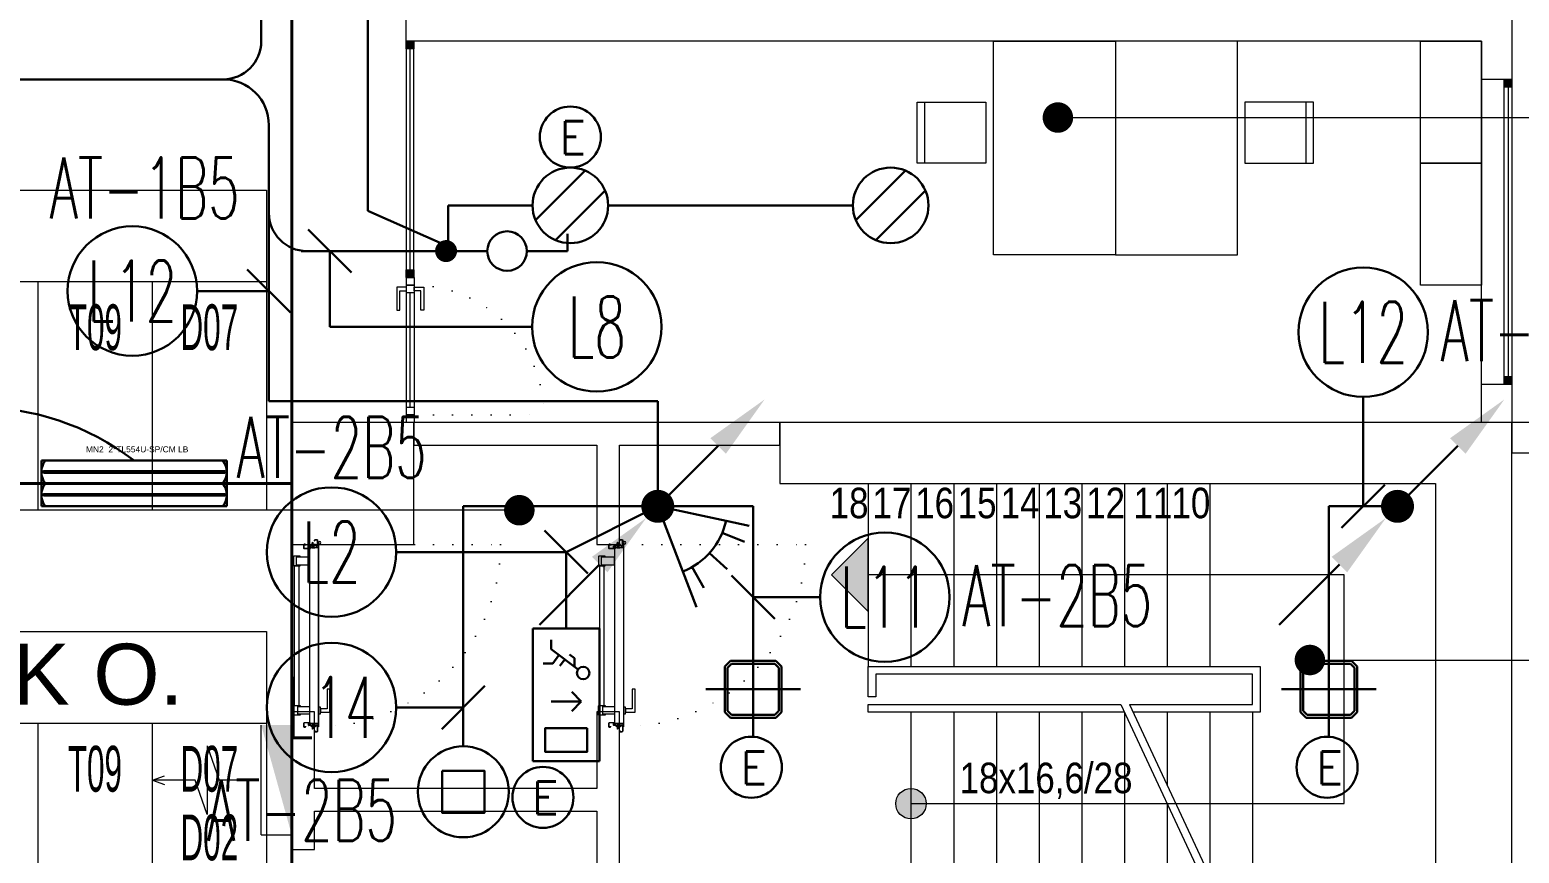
# Model space of a CAD drawing. Header units: metres. Extents: x -13316 to 152404, y -3899 to 30226.
# Drawn here: x 67388 to 68365, y 2518 to 3058 of the extents above; entities that cross this region are included whole.
import ezdxf
from ezdxf.enums import TextEntityAlignment as Align
from ezdxf.xclip import XClip

# ---------------------------------------------------------------- set-up
doc = ezdxf.new("R2010")
doc.units = ezdxf.units.M
doc.header["$LTSCALE"] = 100
doc.header["$MEASUREMENT"] = 0
doc.header["$XCLIPFRAME"] = 0
doc.header["$PDMODE"] = 1
for name, pattern in [('DOT2', [0.125, 0, -0.125]), ('DOT5', [0.75, 0, -0.75]), ('HIDDEN', [0.375, 0.25, -0.125])]:
    doc.linetypes.add(name, pattern=pattern)
doc.layers.get('0').update_dxf_attribs({"color": 9, "lineweight": 9})
for name, color, linetype, lineweight in [('00', 9, 'Continuous', 9), ('01', 9, 'Continuous', 9), ('05', 9, 'Continuous', 9), ('06B', 9, 'Continuous', 9), ('06D', 9, 'Continuous', 9), ('10', 9, 'Continuous', 9), ('14', 9, 'Continuous', 9), ('15', 9, 'Continuous', 9), ('19', 9, 'Continuous', 9), ('20', 9, 'DOT2', 9), ('21', 9, 'Continuous', 9), ('21_mahal200', 9, 'Continuous', 9), ('32-ekipman', 9, 'Continuous', 9), ('E-1x8 W ACİL ÇIKIŞ ARMATÜRÜ (TİP2)', 7, 'Continuous', 30), ('E-2x18(W) PL DOWNLIGHT ARMATÜR (SIVAÜSTÜ)', 7, 'Continuous', 30), ('E-2x18W GÖMME PL COMPACT FLUORESAN ARMATÜR', 7, 'Continuous', 30), ('E-2x54 W SIVAÜSTÜ FLUORESAN YÜKSEK TAVAN ARMATÜRÜ', 7, 'Continuous', 30), ('E-60W PL DOWNLIGHT ARMATÜR (SIVAÜSTÜ)', 7, 'Continuous', 30), ('E-ACİL AYDINLATMA KİTİ', 7, 'Continuous', 30), ('E-ANAHTAR', 7, 'Continuous', 30), ('E-AŞAĞIDAN GELİP YUKARIYA GİDEN HAT', 7, 'Continuous', 30), ('E-DUVARA MONTE PIR (HAREKET SENSÖRÜ)', 7, 'Continuous', 30), ('E-KABLO', 7, 'Continuous', 30), ('E-LINYE', 7, 'Continuous', 30)]:
    doc.layers.add(name, color=color, linetype=linetype, lineweight=lineweight)
doc.styles.add('Arial', font='arial.ttf', dxfattribs={"height": 2.5})
doc.styles.add('E-YAZI', font='txttw.shx')
doc.styles.add('MuuM_TEXT-STANDART', font='ARIALN.TTF')
doc.dimstyles.new('MuuM_DIM200', dxfattribs={"dimscale": 20, "dimtxt": 2, "dimasz": 1, "dimexe": 1, "dimexo": 1, "dimgap": 1, "dimtad": 1, "dimdec": 1, "dimrnd": 0.5, "dimdsep": 46, "dimtxsty": 'MuuM_TEXT-STANDART', "dimblk": 'ARCHTICK', "dimcen": 0, "dimdle": 0.15, "dimclrd": 256, "dimclre": 256, "dimclrt": 256, "dimadec": 0, "dimazin": 0, "dimtfac": 5, "dimtdec": 1, "dimtix": 1, "dimtmove": 2, "dimatfit": 3, "dimldrblk": 'DOT', "dimfxl": 3, "dimfxlon": 1, "dimtolj": 1, "dimlwd": -1, "dimlwe": -1, "dimarcsym": 0})

# ---------------------------------------------------------------- blocks, each defined once
blk = doc.blocks.new('2x54 W SIVAÜSTÜ FLUORESAN YÜKSEK TAVAN ARMATÜRÜ')
at = {"layer": 'E-2x54 W SIVAÜSTÜ FLUORESAN YÜKSEK TAVAN ARMATÜRÜ', "color": 4}
for p, q in [((-60.8, 15), (-60.8, -15)), ((-60.8, 15), (60.8, 15)), ((60.8, 15), (60.8, 0)), ((-60, 0), (-15, 0)), ((15, 0), (60, 0)), ((60.8, 0), (60.8, -15)), ((-60.8, -15), (60.8, -15))]:
    blk.add_line(p, q, dxfattribs=at)
at = {"layer": 'E-2x54 W SIVAÜSTÜ FLUORESAN YÜKSEK TAVAN ARMATÜRÜ', "color": 7}
for p, q in [((-60.8, 0), (60.8, 0)), ((-59.27, 8.01), (59.32, 8.01)), ((-59.16, 7.01), (59.44, 7)), ((-59.27, -6.99), (59.32, -6.99)), ((-59.16, -7.99), (59.44, -8))]:
    blk.add_line(p, q, dxfattribs=at)
for centre in [(-59.23, 7.63), (-59.23, 7.33), (59.36, 7.63), (59.36, 7.33), (-59.23, -7.37), (-59.23, -7.67), (59.36, -7.37), (59.36, -7.67)]:
    blk.add_circle(centre, 0.11, dxfattribs=at)
for centre, radius, start, end in [((-48.66, 7.5), 12.14, 141.85995, 218.14005), ((48.66, 7.5), 12.14, 321.85995, 38.14005), ((-59.12, 7.51), 0.515, 106.86737, 266.76121), ((-59.32, 7.49), 0.519, 289.2244, 84.40418), ((59.47, 7.51), 0.515, 106.86737, 266.76121), ((59.27, 7.49), 0.519, 289.2244, 84.40418), ((-48.66, -7.5), 12.14, 141.85995, 218.14005), ((-59.12, -7.49), 0.515, 106.86737, 266.76121), ((-59.32, -7.51), 0.519, 289.2244, 84.40418), ((48.66, -7.5), 12.14, 321.85995, 38.14005), ((59.47, -7.49), 0.515, 106.86737, 266.76121), ((59.27, -7.51), 0.519, 289.2244, 84.40418)]:
    blk.add_arc(centre, radius, start, end, dxfattribs=at)
at = {"layer": 'E-2x54 W SIVAÜSTÜ FLUORESAN YÜKSEK TAVAN ARMATÜRÜ', "color": 7, "style": 'Arial'}
blk.add_text('MN2  2*TL554U-SP/CM LB', height=3.9508, dxfattribs=at).set_placement((-31.61, 20.4))
blk = doc.blocks.new('100_AŞAĞIDAN GELİP YUKARIYA GİDEN HAT')
at = {"layer": 'E-AŞAĞIDAN GELİP YUKARIYA GİDEN HAT', "color": 3, "linetype": 'Continuous'}
for p, q in [((2.472, 2.471), (0, 0)), ((-2.389, -2.382), (-4.861, -4.853))]:
    blk.add_line(p, q, dxfattribs=at)
at = {"layer": 'E-AŞAĞIDAN GELİP YUKARIYA GİDEN HAT', "color": 4, "linetype": 'Continuous', "const_width": 0.675}
blk.add_lwpolyline([(0.338, 0, 1), (-0.338, 0, 1)], format="xyb", close=True, dxfattribs=at)
at = {"layer": 'E-AŞAĞIDAN GELİP YUKARIYA GİDEN HAT', "color": 3, "linetype": 'Continuous'}
for points in [[(2.154, 2.789), (2.79, 2.152), (4.382, 4.379)], [(-2.707, -2.064), (-2.071, -2.7), (-0.479, -0.474)]]:
    blk.add_solid(points, dxfattribs=at)
blk = doc.blocks.new('100_60W PL DOWNLIGHT ARMATÜR (SIVAÜSTÜ)')
at = {"layer": 'E-60W PL DOWNLIGHT ARMATÜR (SIVAÜSTÜ)', "color": 3}
blk.add_lwpolyline([(-0.865, 0.865), (0.865, 0.865), (0.865, -0.865), (-0.865, -0.865)], close=True, dxfattribs=at)
at = {"layer": 'E-60W PL DOWNLIGHT ARMATÜR (SIVAÜSTÜ)', "color": 4}
blk.add_circle((0, 0), 1.865, dxfattribs=at)
blk = doc.blocks.new('100_DUVARA MONTE PIR (HAREKET SENSÖRÜ)')
at = {"layer": 'E-DUVARA MONTE PIR (HAREKET SENSÖRÜ)', "color": 4}
for p, q in [((2.717, 0.889), (0, 0)), ((3.645, 1.193), (2.717, 0.889)), ((0, 0), (2.232, -1.786)), ((3.799, 0.528), (2.831, 0.393)), ((3.751, -0.797), (2.796, -0.594)), ((2.232, -1.786), (3.454, -2.765)), ((3.311, -1.936), (2.468, -1.443))]:
    blk.add_line(p, q, dxfattribs=at)
blk.add_arc((0, 0), 2.859, 321.32293, 18.12018, dxfattribs=at)
blk = doc.blocks.new('100_1x8 W ACİL ÇIKIŞ ARMATÜRÜ (TİP2)')
at = {"layer": 'E-1x8 W ACİL ÇIKIŞ ARMATÜRÜ (TİP2)', "color": 4}
for p, q in [((-3.4, 0), (-3.4, 3.4)), ((-3.4, 3.4), (3.4, 3.4)), ((3.4, 3.4), (3.4, 0)), ((3.4, 0), (-3.4, 0))]:
    blk.add_line(p, q, dxfattribs=at)
at = {"layer": 'E-1x8 W ACİL ÇIKIŞ ARMATÜRÜ (TİP2)', "color": 1}
for p, q in [((-1.305, 2.317), (-2.331, 0.937)), ((-0.16, 1.989), (0.335, 2.471)), ((0.34, 2.476), (0.34, 0.934)), ((0.34, 2.476), (0.84, 1.989)), ((-1.882, 2.125), (-2.072, 1.87)), ((-1.448, 2.125), (-1.882, 2.125)), ((-1.484, 1.378), (-1.818, 1.627)), ((-2.821, 0.937), (-2.331, 0.937)), ((-1.608, 1.01), (-2.039, 1.33)), ((-1.608, 1.01), (-1.608, 0.516))]:
    blk.add_line(p, q, dxfattribs=at)
blk.add_lwpolyline([(1.715, 2.777), (2.92, 2.777), (2.92, 0.623), (1.715, 0.623)], close=True, dxfattribs=at)
blk.add_circle((-1.115, 2.574), 0.32, dxfattribs=at)
blk = doc.blocks.new('100_2x18(W) PL DOWNLIGHT ARMATÜR (SIVAÜSTÜ)')
at = {"layer": 'E-2x18(W) PL DOWNLIGHT ARMATÜR (SIVAÜSTÜ)', "color": 4, "ltscale": 0.4}
for q in [(0, 25), (0, 25), (-25, 0), (-25, 0), (0, -25), (25, 0), (0, -25), (25, 0)]:
    blk.add_line((0, 0), q, dxfattribs=at)
at = {"layer": 'E-2x18(W) PL DOWNLIGHT ARMATÜR (SIVAÜSTÜ)', "color": 4}
for p, q in [((-12, 15), (-15, 12)), ((-15, 12), (-15, -12)), ((-11.38, 13.5), (-13.5, 11.38)), ((-13.5, 11.38), (-13.5, -11.38)), ((12, 15), (-12, 15)), ((11.38, 13.5), (-11.38, 13.5)), ((13.5, 11.38), (11.38, 13.5)), ((15, 12), (12, 15)), ((13.5, -11.38), (13.5, 11.38)), ((15, -12), (15, 12)), ((-15, -12), (-12, -15)), ((-13.5, -11.38), (-11.38, -13.5)), ((-12, -15), (12, -15)), ((-11.38, -13.5), (11.38, -13.5)), ((11.38, -13.5), (13.5, -11.38)), ((12, -15), (15, -12))]:
    blk.add_line(p, q, dxfattribs=at)
blk = doc.blocks.new('100_ACİL AYDINLATMA KİTİ')
at = {"layer": 'E-ACİL AYDINLATMA KİTİ', "color": 3}
blk.add_circle((0, 0), 1.251, dxfattribs=at)
at = {"layer": 'E-ACİL AYDINLATMA KİTİ', "color": 3, "style": 'E-YAZI'}
blk.add_text('E', height=1.34, dxfattribs=at).set_placement((-0.448, -0.694))
blk = doc.blocks.new('100_2x18W GÖMME PL COMPACT FLUORESAN ARMATÜR')
at = {"layer": 'E-2x18W GÖMME PL COMPACT FLUORESAN ARMATÜR', "color": 7}
for p, q in [((-1.426, -0.605), (0.605, 1.426)), ((-0.605, -1.426), (1.426, 0.605))]:
    blk.add_line(p, q, dxfattribs=at)
at = {"layer": 'E-2x18W GÖMME PL COMPACT FLUORESAN ARMATÜR', "color": 4}
blk.add_circle((0, 0), 1.549, dxfattribs=at)
blk = doc.blocks.new('100_ANAHTAR')
at = {"layer": 'E-ANAHTAR', "color": 4}
for p, q in [((0, 5.345), (-0.714, 5.345)), ((0, 3.673), (0, 5.345)), ((0, 2.053), (0, 0))]:
    blk.add_line(p, q, dxfattribs=at)
blk.add_circle((0, 2.863), 0.81, dxfattribs=at)
blk = doc.blocks.new('p-kolon_80x80')
blk.add_lwpolyline([(-40, -40), (40, -40), (40, 40), (-40, 40)], close=True)
blk = doc.blocks.new('1.bod.mimari.elk')
at = {"layer": '01'}
blk.add_lwpolyline([(12040, -6150), (11560, -6150), (11560, -6190), (11990, -6190), (11990, -6460), (11560, -6460), (11560, -6500), (11600, -6500), (11600, -6500), (11990, -6500), (11990, -6610), (12040, -6610), (12040, -6150)], close=True, dxfattribs=at)
blk.add_blockref('p-kolon_80x80', (11280, -6190), dxfattribs=at)
blk = doc.blocks.new('gr-p-birim')
blk.add_lwpolyline([(-0.5, -0.5), (0.5, -0.5), (0.5, 0.5), (-0.5, 0.5)], close=True)
blk = doc.blocks.new('p-sandalye')
blk.add_line((-45, 20), (-45, -20))
blk.add_lwpolyline([(-5, 20), (-50, 20), (-50, -20), (-5, -20)], close=True)
blk.add_point((0, 0.11))
blk = doc.blocks.new('p-masa_servis')
at = {"linetype": 'DOT5'}
blk.add_lwpolyline([(0, 0), (0, 0)], dxfattribs=at)
blk.add_lwpolyline([(0, 0), (0, -80), (140, -80), (140, 0)], close=True)
for p, rotation in [((60, 0), 270), ((50, -110.11), 2.073722e-10)]:
    blk.add_blockref('p-sandalye', p, dxfattribs=dict(rotation=rotation))
blk = doc.blocks.new('p-işyeri')
at = {"color": 0, "const_width": 2}
blk.add_lwpolyline([(200, 0), (200, 700), (-200, 700), (-200, 0)], close=True, dxfattribs=at)
blk = doc.blocks.new('p-M01-M02_merdiven-1050')
at = {"layer": '19'}
h = blk.add_hatch(color=256, dxfattribs=at)
h.dxf.hatch_style = 1
edge = h.paths.add_edge_path()
edge.add_arc((210, -344), 10, 270, 630)
h = blk.add_hatch(color=256, dxfattribs=at)
h.dxf.hatch_style = 1
h.paths.add_polyline_path([(84, -372), (36, -372), (60, -396.04)])
at = {"layer": '19', "linetype": 'Continuous'}
for points in [[(210, -344), (210, -120), (210, -60), (60, -60), (60, -372)], [(145, -200.74), (145, -120), (125, -120), (125, -120), (125, -367), (140, -367), (140, -372), (120, -372), (120, -367), (120, -115), (120, -115), (150, -115), (150, -198.41)], [(150, -120), (270, -120)], [(145, -200.74), (270, -142.41)], [(0, -148), (120, -148)], [(145, -206.33), (270, -148)], [(150, -148), (258.02, -148)], [(0, -176), (120, -176)], [(150, -176), (198.02, -176)], [(210, -176), (270, -176)], [(0, -204), (120, -204)], [(150, -204), (270, -204)], [(0, -232), (120, -232)], [(150, -232), (270, -232)], [(0, -260), (120, -260)], [(150, -260), (270, -260)], [(0, -288), (120, -288)], [(150, -288), (270, -288)], [(0, -316), (120, -316)], [(150, -316), (270, -316)], [(0, -344), (120, -344)], [(150, -344), (270, -344)], [(0, -372), (120, -372)]]:
    blk.add_lwpolyline(points, dxfattribs=at)
at = {"layer": '19'}
for points in [[(145, -206.33), (270, -148)], [(150, -204), (150, -372), (150, -372), (145, -372), (145, -372), (145, -206.33)]]:
    blk.add_lwpolyline(points, dxfattribs=at)
blk.add_lwpolyline([(84, -372), (36, -372), (60, -396.04)], close=True, dxfattribs=at)
blk.add_circle((210, -344), 10, dxfattribs=at)
blk = doc.blocks.new('*U21')
at = {"ltscale": 15}
for p, q in [((-25, 1), (-26, 0)), ((-25, -1), (-26, 0)), ((-23, 1), (-25, 1)), ((-23, 1), (-23, -2)), ((-21, -3), (-18, 3)), ((-21, -3), (-18, 3)), ((-20, -3), (-17, 3)), ((-20, -3), (-16, 3)), ((-18, -3), (-15, 3)), ((-18, -3), (-15, 3)), ((-18, 1), (-18, 2)), ((-17, -3), (-14, 3)), ((-17, -3), (-13, 3)), ((-17, 1), (-17, 2)), ((-15, -3), (-12, 3)), ((-15, -3), (-12, 3)), ((-15, 1), (-15, 2)), ((-14, -3), (-11, 3)), ((-14, -3), (-10, 3)), ((-14, 1), (-14, 2)), ((-12, -3), (-9, 3)), ((-12, -3), (-9, 3)), ((-12, 1), (-12, 2)), ((-11, -3), (-8, 3)), ((-11, -3), (-7, 3)), ((-11, 1), (-11, 2)), ((-9, -3), (-6, 3)), ((-9, -3), (-6, 3)), ((-9, 1), (-9, 2)), ((-8, -3), (-4, 3)), ((-8, -3), (-5, 3)), ((-8, 1), (-8, 2)), ((-6, -3), (-3, 3)), ((-6, -3), (-3, 3)), ((-6, 1), (-6, 2)), ((-5, -3), (-1, 3)), ((-5, -3), (-2, 3)), ((-5, 1), (-5, 2)), ((-3, 1), (-3, 2)), ((0, 4), (-2, 1)), ((-2, 1), (-2, 2)), ((0, 0), (-1, 0)), ((-25, -1), (-23, -2)), ((-9, -2), (-23, -2)), ((-21, -3), (-21, -2)), ((-20, -3), (-19, -2)), ((-20, -2), (-19, -2)), ((-19, -2), (-18, -2)), ((-18, -3), (-18, -2)), ((-17, -3), (-16, -2)), ((-17, -2), (-16, -2)), ((-16, -2), (-15, -2)), ((-15, -3), (-15, -2)), ((-14, -3), (-13, -2)), ((-14, -2), (-13, -2)), ((-13, -2), (-12, -2)), ((-12, -3), (-12, -2)), ((-11, -3), (-10, -2)), ((-11, -2), (-10, -2)), ((-10, -2), (-9, -2)), ((-9, -3), (-9, -2)), ((-8, -2), (-7, -2)), ((-8, -3), (-7, -2)), ((-7, -2), (-6, -2)), ((-6, -3), (-6, -2)), ((-5, -2), (-4, -2)), ((-5, -3), (-4, -2)), ((-4, -2), (-2, -2)), ((0, -4), (-2, -2)), ((0, 0), (-1, 0))]:
    blk.add_line(p, q, dxfattribs=at)
for p, q in [((-7, 1), (-23, 1)), ((-17, 1), (-19, 1)), ((-16, 1), (-17, 1)), ((-14, 1), (-16, 1)), ((-13, 1), (-14, 1)), ((-11, 1), (-13, 1)), ((-10, 1), (-11, 1)), ((-8, 1), (-10, 1)), ((-7, 1), (-8, 1)), ((-5, 1), (-7, 1)), ((-4, 1), (-5, 1)), ((-2, 1), (-4, 1)), ((-2, 1), (-2, 1)), ((0, 0), (0, 4)), ((-2, -2), (-2, -2)), ((0, 0), (0, -4))]:
    blk.add_line(p, q)
for centre, radius, start, end in [((-26, 4), 3.92, 274.361, 322.1025), ((-26, -4), 3.92, 37.8975, 85.639), ((-18, 3), 0.0971, 330.3204, 150.3204), ((-17, 3), 0.0971, 330.3204, 150.3204), ((-15, 3), 0.0971, 330.3204, 150.3204), ((-14, 3), 0.0971, 330.3204, 150.3204), ((-12, 3), 0.0971, 330.3204, 150.3204), ((-11, 3), 0.0971, 330.3204, 150.3204), ((-9, 3), 0.0971, 330.3204, 150.3204), ((-8, 3), 0.0971, 330.3204, 150.3204), ((-6, 3), 0.0971, 330.3204, 150.3204), ((-5, 3), 0.0971, 330.3204, 150.3204), ((-3, 3), 0.0971, 330.3204, 150.3204), ((-2, 3), 0.0971, 330.3204, 150.3204), ((-1, 0), 0.486, 90, 270), ((0, 4), 0.25, 0, 150.0864), ((-21, -3), 0.0971, 150.3204, 330.3204), ((-20, -3), 0.0971, 150.3204, 330.3204), ((-18, -3), 0.0971, 150.3204, 330.3204), ((-17, -3), 0.0971, 150.3204, 330.3204), ((-15, -3), 0.0971, 150.3204, 330.3204), ((-14, -3), 0.0971, 150.3204, 330.3204), ((-12, -3), 0.0971, 150.3204, 330.3204), ((-11, -3), 0.0971, 150.3204, 330.3204), ((-9, -3), 0.0971, 150.3204, 330.3204), ((-8, -3), 0.0971, 150.3204, 330.3204), ((-6, -3), 0.0971, 150.3204, 330.3204), ((-5, -3), 0.0971, 150.3204, 330.3204), ((0, -4), 0.25, 209.9136, 0)]:
    blk.add_arc(centre, radius, start, end, dxfattribs=at)
blk = doc.blocks.new('conta')
at = {"ltscale": 10}
for p, q in [((-2649.9, 5345.5), (-2649.8, 5345.6)), ((-2649.9, 5344.5), (-2649.8, 5344.3)), ((-2649.8, 5344.3), (-2649.7, 5344.3)), ((-2649.7, 5345.4), (-2649.3, 5345.4)), ((-2649.2, 5345.4), (-2649.1, 5345.5)), ((-2649, 5344), (-2648.8, 5343.8)), ((-2648.9, 5344.1), (-2648.7, 5343.9)), ((-2648.8, 5345.1), (-2648.6, 5345.3)), ((-2648.8, 5344.9), (-2648.6, 5345.2)), ((-2648.7, 5343.8), (-2648.7, 5343.8)), ((-2648.6, 5345.3), (-2648.6, 5345.3))]:
    blk.add_line(p, q, dxfattribs=at)
for centre, radius, start, end in [((-2649.8, 5345.5), 0.05, 140.6345, 188.9372), ((-2653, 5345), 3.19, 350.4674, 8.9372), ((-2649.9, 5344.5), 0.02, 170.4674, 213.7451), ((-2649.7, 5345.6), 0.0696, 22.2428, 159.258), ((-2650.9, 5345), 1.24, 340.3382, 16.7772), ((-2649.7, 5344.6), 0.03, 160.3382, 273.2666), ((-2649.7, 5345.4), 0.03, 90, 196.7772), ((-2649.6, 5341.5), 3.01, 80.4362, 93.2666), ((-2649.3, 5345.5), 0.05, 270, 303.0062), ((-2649.2, 5344.1), 0.231, 353.9571, 81.9004), ((-2649.1, 5345.5), 0.03, 4.7972, 123.0062), ((-2649.1, 5344.5), 0.03, 260.4362, 338.7066), ((-2651.2, 5344.8), 2.33, 7.5897, 18.7951), ((-2649, 5345.6), 0.05, 18.7951, 42.1429), ((-2650.2, 5345), 1.27, 338.7066, 23.0418), ((-2648.9, 5344.1), 0.1, 173.9571, 217.2653), ((-2648.8, 5345.1), 0.05, 187.5897, 322.7347), ((-2658.2, 5345.2), 9.36, 353.6857, 357.8537), ((-2648.8, 5344.2), 0.1, 173.6857, 217.2653), ((-2648.8, 5344.8), 0.05, 142.7347, 180.2669), ((-2648.7, 5343.8), 0.05, 217.2653, 307.2653), ((-2648.7, 5343.8), 0.05, 307.2653, 37.2653), ((-2648.6, 5345.3), 0.05, 52.7347, 142.7347), ((-2648.6, 5345.3), 0.05, 322.7347, 52.7347)]:
    blk.add_arc(centre, radius, start, end, dxfattribs=at)
for points, knots in [([(-2649, 5345.6), (-2649, 5345.6), (-2649.1, 5345.7), (-2649.2, 5345.4), (-2649.3, 5345.7), (-2649.4, 5345.5), (-2649.5, 5345.7), (-2649.6, 5345.5), (-2649.7, 5345.6), (-2649.7, 5345.6)], [0.0086373, 0.0086373, 0.0086373, 0.0086373, 0.1097304, 0.3133405, 0.4430081, 0.5658764, 0.7165186, 0.8527974, 0.9648495, 0.9648495, 0.9648495, 0.9648495]), ([(-2649.7, 5344.3), (-2649.7, 5344.3), (-2649.7, 5344.5), (-2649.6, 5344.3), (-2649.3, 5344.4), (-2649.2, 5344.4), (-2649.2, 5344.4)], [0, 0, 0, 0, 0.1008757, 0.3841126, 0.5436166, 0.6906785, 0.6906785, 0.6906785, 0.6906785])]:
    blk.add_open_spline(points, degree=3, knots=knots, dxfattribs=at)
blk = doc.blocks.new('p-yn_sackasa')
at = {"layer": '10', "linetype": 'Continuous'}
for p, q in [((-2.19, 0), (-2.19, -0.15)), ((0, 6.16), (0, 6.9)), ((0.01, 6.9), (0.01, 6.15)), ((0.14, 6.9), (0.14, 6.16)), ((0.15, 6.9), (0.15, 6.16)), ((2.69, 7.16), (0.26, 7.16)), ((2.69, 7.15), (0.26, 7.15)), ((2.69, 7.02), (0.26, 7.02)), ((0.26, 7.01), (2.69, 7.01)), ((0.26, 6.05), (0.76, 6.05)), ((0.75, 6.04), (0.26, 6.04)), ((0.26, 5.91), (0.75, 5.91)), ((0.76, 5.9), (0.26, 5.9)), ((0.67, -0.71), (0.67, 2.27)), ((0.69, -0.71), (0.69, 2.27)), ((0.75, 5.91), (0.75, 6.04)), ((0.76, 5.9), (0.76, 6.05)), ((0.81, -0.71), (0.81, 2.27)), ((0.83, -0.71), (0.83, 2.27)), ((0.92, 2.33), (0.95, 2.32)), ((0.93, 2.34), (0.95, 2.33)), ((1.01, 2.46), (0.99, 2.47)), ((0.99, 2.46), (1.01, 2.45)), ((1.11, 2.52), (1.11, 3.73)), ((1.12, 2.52), (1.12, 3.73)), ((1.25, 3.73), (1.25, 2.52)), ((1.26, 2.52), (1.26, 3.73)), ((1.37, 3.98), (2.49, 3.98)), ((2.49, 3.97), (1.37, 3.97)), ((1.37, 3.84), (2.49, 3.84)), ((2.49, 3.83), (1.37, 3.83)), ((2.6, 3.69), (2.5, 3.36)), ((2.51, 3.35), (2.61, 3.69)), ((2.73, 3.65), (2.63, 3.32)), ((2.74, 3.64), (2.64, 3.31)), ((2.8, 3.29), (2.8, 6.9)), ((2.81, 3.29), (2.81, 6.9)), ((2.94, 3.29), (2.94, 6.9)), ((2.95, 3.29), (2.95, 6.9)), ((-2.95, -0.25), (-2.95, -1.75)), ((-2.94, -1.75), (-2.94, -0.25)), ((-2.81, -0.25), (-2.81, -1.75)), ((-2.8, -0.25), (-2.8, -1.75)), ((-2.19, 0), (-2.7, 0)), ((-2.2, -0.01), (-2.7, -0.01)), ((-2.2, -0.14), (-2.7, -0.14)), ((-2.19, -0.15), (-2.7, -0.15)), ((1.01, -1.85), (-2.7, -1.85)), ((1.01, -1.86), (-2.7, -1.86)), ((-2.7, -1.99), (1.01, -1.99)), ((1.01, -2), (-2.7, -2)), ((-2.2, -0.14), (-2.2, -0.01)), ((0.92, -0.77), (0.95, -0.76)), ((0.93, -0.78), (0.95, -0.77)), ((0.99, -0.89), (1.01, -0.88)), ((1.01, -0.89), (0.99, -0.91)), ((1.11, -0.96), (1.11, -1.75)), ((1.12, -0.96), (1.12, -1.75)), ((1.25, -0.96), (1.25, -1.75)), ((1.26, -0.96), (1.26, -1.75))]:
    blk.add_line(p, q, dxfattribs=at)
for points in [[(0.15, 2.14), (0.67, 2.14), (0.67, -0.54), (0.15, -0.54)], [(0.15, 2.14), (0.41, 2.14), (0.41, -0.54), (0.15, -0.54)]]:
    blk.add_lwpolyline(points, close=True, dxfattribs=at)
for centre, radius, start, end in [((0.26, 6.9), 0.261, 90, 180), ((0.26, 6.16), 0.261, 180, 270), ((0.26, 6.9), 0.249, 90, 180), ((0.26, 6.16), 0.249, 181.34499, 271.35021), ((0.26, 6.9), 0.122, 90, 180), ((0.26, 6.16), 0.122, 180, 270), ((0.26, 6.9), 0.11, 90, 180), ((0.26, 6.16), 0.11, 180, 270), ((0.89, 2.27), 0.219, 63.21528, 180), ((0.89, 2.27), 0.206, 63.21689, 180), ((0.89, 2.27), 0.0801, 63.21502, 180), ((0.89, 2.27), 0.0674, 63.21445, 180), ((1.04, 2.52), 0.206, 243.2197, 0), ((1.04, 2.52), 0.219, 243.21479, 0), ((1.04, 2.52), 0.0801, 243.22028, 0), ((1.04, 2.52), 0.0674, 243.21287, 0), ((1.37, 3.73), 0.253, 90, 180), ((1.37, 3.73), 0.24, 90, 180), ((1.37, 3.73), 0.114, 90, 180), ((1.37, 3.73), 0.101, 90, 180), ((2.49, 3.72), 0.261, 342.86025, 90), ((2.49, 3.72), 0.249, 342.86129, 90), ((2.49, 3.72), 0.122, 342.86074, 90), ((2.49, 3.72), 0.11, 342.86215, 90), ((2.72, 3.29), 0.232, 162.8601, 0), ((2.72, 3.29), 0.219, 162.86127, 0), ((2.72, 3.29), 0.0927, 162.86053, 0), ((2.72, 3.29), 0.0801, 162.86241, 0), ((2.69, 6.9), 0.261, 0, 90), ((2.69, 6.9), 0.249, 0, 90), ((2.69, 6.9), 0.122, 0, 90), ((2.69, 6.9), 0.11, 0, 90), ((-2.7, -0.25), 0.253, 90, 180), ((-2.7, -1.75), 0.253, 180, 270), ((-2.7, -0.25), 0.24, 90, 180), ((-2.7, -1.75), 0.24, 180, 270), ((-2.7, -0.25), 0.114, 90, 180), ((-2.7, -1.75), 0.114, 180, 270), ((-2.7, -0.25), 0.101, 90, 180), ((-2.7, -1.75), 0.101, 180, 270), ((0.89, -0.71), 0.219, 180, 296.78496), ((0.89, -0.71), 0.206, 180, 296.78515), ((0.89, -0.71), 0.0801, 180, 296.78498), ((0.89, -0.71), 0.0674, 180, 180.52454), ((0.89, -0.71), 0.0674, 180, 296.78713), ((1.04, -0.96), 0.219, 0, 116.78545), ((1.04, -0.96), 0.206, 0, 116.78362), ((1.04, -0.96), 0.0801, 0, 116.78105), ((1.04, -0.96), 0.0674, 0, 116.78713), ((1.01, -1.75), 0.114, 270, 0), ((1.01, -1.75), 0.24, 270, 0), ((1.01, -1.75), 0.101, 270, 0), ((1.01, -1.75), 0.253, 270, 0)]:
    blk.add_arc(centre, radius, start, end, dxfattribs=at)
at = {"layer": '10', "xscale": 0.0842696629213483, "yscale": 0.0842696629213483, "zscale": 0.0842696629213483}
blk.add_blockref('*U21', (0.95, 1.35), dxfattribs=at)
at = {"layer": '14', "xscale": -0.7887640449438696, "yscale": 0.7887640449438696, "zscale": 0.7887640449438204, "rotation": 90}
blk.add_blockref('conta', (4217.78, -2086.42), dxfattribs=at)
blk = doc.blocks.new('*U623')
at = {"layer": '06D'}
for points in [[(9.87, 4.76), (9.87, 11.01), (24.87, 11.01), (24.87, 9.14), (12.12, 9.14), (12.12, 9.14), (12.12, 4.76), (9.87, 4.76)], [(8.8, 3.51), (8.8, 4.76), (13.2, 4.76), (13.2, 3.51), (8.8, 3.51)]]:
    blk.add_lwpolyline(points, dxfattribs=at)
for points in [[(8.5, -8.61), (7.87, -8.61), (7.87, -12.61, 0.414214), (8.25, -12.98), (13.75, -12.98, 0.414214), (14.12, -12.61), (14.12, -8.61), (13.5, -8.61)], [(111.5, -8.61), (112.12, -8.61), (112.12, -12.61, -0.414214), (111.75, -12.98), (106.25, -12.98, -0.414214), (105.87, -12.61), (105.87, -8.61), (106.5, -8.61)]]:
    blk.add_lwpolyline(points, format="xyb", dxfattribs=at)
for points in [[(8.5, -9.99), (13.5, -9.99), (13.5, -2.49), (8.5, -2.49)], [(105.87, -12.36), (14.12, -12.36), (14.12, -9.23), (105.87, -9.23)], [(111.5, -11.11), (106.5, -11.11), (106.5, -2.49), (111.5, -2.49)]]:
    blk.add_lwpolyline(points, close=True, dxfattribs=at)
at = {"layer": '10', "ltscale": 10}
for p, q in [((0.3, 3.41), (0.3, 3.29)), ((119.6, 3.51), (0.4, 3.51)), ((0.4, 3.19), (2.25, 3.19)), ((119.54, 3.36), (0.45, 3.36)), ((0.45, 3.36), (0.45, 3.34)), ((0.45, 3.34), (2.35, 3.34)), ((2, 0.88), (1, 0.88)), ((2, 0.88), (1, 0.88)), ((2, 0.68), (1, 0.68)), ((2, 0.68), (1, 0.68)), ((1, 0.28), (2, -0.37)), ((1, 0.28), (2, -0.37)), ((2, -0.37), (2, 1.13)), ((2, 1.13), (2.3, 1.13)), ((2, -0.37), (2, 1.13)), ((2, 1.13), (2.3, 1.13)), ((2.3, 3.14), (2.3, -2.39)), ((2.3, 1.13), (2.3, -0.37)), ((2.3, 1.13), (2.3, -0.37)), ((2.45, 3.24), (2.45, -2.29)), ((117.55, 3.24), (117.55, -2.29)), ((119.54, 3.34), (117.65, 3.34)), ((117.7, 3.14), (117.7, -2.39)), ((117.7, 1.13), (118, 1.13)), ((117.7, 0.69), (117.7, 1.13)), ((117.7, -0.81), (117.7, 0.69)), ((119.6, 3.19), (117.75, 3.19)), ((118, 1.13), (118, 0.69)), ((118, 0.69), (118, -0.81)), ((119, 0.04), (118, 0.69)), ((119.55, 3.36), (119.55, 3.34)), ((119.7, 3.41), (119.7, 3.29)), ((120.84, 2.95), (120.84, 3.38)), ((120.84, 2.95), (120.84, 3.38)), ((121.05, 2.95), (121.05, 3.38)), ((121.05, 2.95), (121.05, 3.38)), ((121.22, 3.11), (121.05, 3.11)), ((121.22, 3.11), (121.05, 3.11)), ((121.22, 3.11), (121.22, 3.24)), ((121.22, 3.11), (121.22, 3.24)), ((121.6, 3.68), (121.73, 3.58)), ((121.6, 3.68), (121.73, 3.58)), ((2, -0.81), (2, -0.37)), ((2, -0.81), (2, -0.37)), ((2.3, -0.81), (2, -0.81)), ((2.3, -0.81), (2, -0.81)), ((2.3, -0.37), (2.3, -0.81)), ((2.3, -0.37), (2.3, -0.81)), ((117.6, -2.49), (2.4, -2.49)), ((117.5, -2.34), (2.5, -2.34)), ((118, -0.81), (117.7, -0.81)), ((118, -0.36), (119, -0.36)), ((118, -0.56), (119, -0.56))]:
    blk.add_line(p, q, dxfattribs=at)
blk.add_circle((120.95, 4.22), 0.843, dxfattribs=at)
blk.add_circle((120.95, 4.22), 0.843, dxfattribs=at)
for centre, radius, start, end in [((0.4, 3.41), 0.1, 90, 180), ((0.4, 3.29), 0.1, 180, 270), ((0.45, 3.36), 0.005, 90, 180), ((0.45, 3.34), 0.005, 180, 270), ((2.25, 3.14), 0.05, 0, 90), ((2.35, 3.24), 0.1, 0, 90), ((117.65, 3.24), 0.1, 90, 180), ((117.75, 3.14), 0.05, 90, 180), ((119.54, 3.36), 0.005, 0, 90), ((119.54, 3.34), 0.005, 270, 0), ((119.6, 3.41), 0.1, 0, 90), ((119.6, 3.29), 0.1, 270, 0), ((120.42, 3.21), 0.302, 299.96851, 74.44758), ((120.42, 3.21), 0.302, 299.96851, 74.44758), ((120.42, 3.21), 0.428, 322.37905, 23.64803), ((120.42, 3.21), 0.428, 322.37905, 23.64803), ((120.95, 4.22), 1.01, 285.71386, 320.5908), ((120.95, 4.22), 1.01, 285.71386, 320.5908), ((2.44, -2.35), 0.141, 194.92708, 255.07292), ((117.5, -2.29), 0.05, 270, 0), ((117.6, -2.39), 0.1, 270, 0)]:
    blk.add_arc(centre, radius, start, end, dxfattribs=at)
at = {"layer": '20'}
blk.add_lwpolyline([(119.7, 3.35), (119.7, 122.75, 0.414214), (0.3, 3.35, -1)], format="xyb", dxfattribs=at)
at = {"xscale": -1, "rotation": 180}
blk.add_blockref('p-yn_sackasa', (0, 0.95), dxfattribs=at)
at = {"rotation": 180}
blk.add_blockref('p-yn_sackasa', (120, 0.95), dxfattribs=at)
blk = doc.blocks.new('YD-72-20')
at = {"linetype": 'Continuous'}
for p, q in [((0, 0.7139), (-0.0282, 0.6343)), ((0, 0.7139), (0.0282, 0.6343)), ((0, 0.4335), (0, 0.7139)), ((0.225, 0.3547), (0, 0.4335)), ((-0.225, 0.3547), (0.225, 0.3547)), ((-0.225, 0.3547), (0, 0.276)), ((0, 0.058), (0, 0.276)), ((0.36, 0), (-0.36, 0)), ((0.36, 0), (0.36, -0.2))]:
    blk.add_line(p, q, dxfattribs=at)
blk.add_solid([(0.36, -0.2), (-0.36, 0), (-0.36, -0.2)])
blk = doc.blocks.new('b1 yan.dol')
at = {"xscale": -100, "yscale": 100, "zscale": 100, "rotation": 90}
blk.add_blockref('YD-72-20', (67220, -17265.93), dxfattribs=at)
blk = doc.blocks.new('prf-10x10')
blk.add_lwpolyline([(-5, -5), (5, -5), (5, 5), (-5, 5)], close=True)
at = {"color": 255}
blk.add_solid([(-5, -5), (5, -5), (-5, 5), (5, 5)], dxfattribs=at)
at = {"layer": '10'}
blk.add_point((0, 0), dxfattribs=at)
blk = doc.blocks.new('*U632')
at = {"layer": '06D'}
blk.add_lwpolyline([(-2.5, 200), (2.5, 200), (2.5, 0), (-2.5, 0)], close=True, dxfattribs=at)
at = {"layer": '15'}
blk.add_lwpolyline([(0, 195), (0, 5)], dxfattribs=at)
at = {"layer": '10', "xscale": 0.5, "yscale": 0.5, "rotation": 90}
for p in [(0, 197.5), (0, 2.5)]:
    blk.add_blockref('prf-10x10', p, dxfattribs=at)
blk = doc.blocks.new('p-al-01')
at = {"layer": '06B'}
for points in [[(27.05, 4.35), (27.05, 10.6), (42.05, 10.6), (42.05, 8.72), (29.3, 8.72), (29.3, 8.72), (29.3, 4.35), (27.05, 4.35)], [(27.05, -0.65), (27.05, -6.9), (42.05, -6.9), (42.05, -5.03), (29.3, -5.03), (29.3, -5.03), (29.3, -0.65), (27.05, -0.65)]]:
    blk.add_lwpolyline(points, dxfattribs=at)
at = {"layer": '06D'}
for p, q in [((115.67, 4.35), (28.8, 4.35)), ((28.8, -0.65), (115.67, -0.65))]:
    blk.add_line(p, q, dxfattribs=at)
at = {"layer": '10'}
for points in [[(25.67, -0.65), (25.67, 4.35), (20.67, 4.35), (20.67, -0.65)], [(30.67, -0.65), (30.67, 4.35), (25.67, 4.35), (25.67, -0.65)], [(110.67, -0.65), (110.67, 4.35), (105.67, 4.35), (105.67, -0.65)], [(115.67, -0.65), (115.67, 4.35), (110.67, 4.35), (110.67, -0.65)]]:
    blk.add_lwpolyline(points, close=True, dxfattribs=at)
at = {"layer": '15'}
blk.add_lwpolyline([(105.67, 1.85), (30.67, 1.85)], dxfattribs=at)
at = {"layer": '20'}
blk.add_lwpolyline([(110.67, -0.65), (110.67, -85.65)], dxfattribs=at)
blk.add_arc((110.67, -0.65), 85, 180, 270, dxfattribs=at)
blk = doc.blocks.new('*U640')
at = {"layer": '06D'}
blk.add_lwpolyline([(-2.5, 155), (2.5, 155), (2.5, 0), (-2.5, 0)], close=True, dxfattribs=at)
at = {"layer": '15'}
blk.add_lwpolyline([(0, 150), (0, 5)], dxfattribs=at)
at = {"layer": '10', "xscale": 0.5, "yscale": 0.5, "rotation": 90}
for p in [(0, 152.5), (0, 2.5)]:
    blk.add_blockref('prf-10x10', p, dxfattribs=at)
blk = doc.blocks.new('_ArchTick')
at = {"color": 0, "linetype": 'ByBlock', "const_width": 0.15}
blk.add_lwpolyline([(-0.5, -0.5), (0.5, 0.5)], dxfattribs=at)
blk = doc.blocks.new('_Dot')
at = {"color": 0, "linetype": 'ByBlock', "lineweight": -2}
blk.add_line((-0.5, 0), (-1, 0), dxfattribs=at)
at = {"color": 0, "linetype": 'ByBlock', "const_width": 0.5}
blk.add_lwpolyline([(-0.25, 0, 1), (0.25, 0, 1)], format="xyb", close=True, dxfattribs=at)
blk = doc.blocks.new('0_roomno2')
blk.add_lwpolyline([(19.375, -10.5), (0, -10.5), (0, 0), (19.375, 0)], close=True)
for points in [[(0, -3), (19.375, -3)], [(8.125, -3), (8.125, -10.5)], [(11.875, -3), (11.875, -10.5)], [(15.625, -3), (15.625, -10.5)], [(0, -6.75), (8.125, -6.75)]]:
    blk.add_lwpolyline(points)
at = {"style": 'MuuM_TEXT-STANDART', "width": 0.6}
blk.add_text('H:', height=1.5, dxfattribs=at).set_placement((0.35, -8.608), align=Align.MIDDLE_LEFT)
at = {"style": 'Arial'}
blk.add_attdef('ODANO', (0, 1.17), '', height=2, dxfattribs=at)
blk.add_attdef('MEKANADI', text='', height=2, dxfattribs=at).set_placement((0.35, -3), align=Align.BOTTOM_LEFT)
at = {"style": 'MuuM_TEXT-STANDART', "width": 0.6}
for tag, p in [('YER01', (10, -4.5)), ('TAVAN01', (13.75, -4.5)), ('DUVAR01', (17.5, -4.5)), ('YER02', (10, -6.75)), ('TAVAN02', (13.75, -6.75)), ('DUVAR02', (17.5, -6.75)), ('YER03', (10, -9)), ('TAVAN03', (13.75, -9)), ('DUVAR03', (17.5, -9))]:
    blk.add_attdef(tag, text='', height=1.5, dxfattribs=at).set_placement(p, align=Align.MIDDLE_CENTER)
for tag, p in [('M2', (0.35, -4.875)), ('TEMIZTAVANYUKSEKLIGI', (1.8, -8.608))]:
    blk.add_attdef(tag, text='', height=1.5, dxfattribs=at).set_placement(p, align=Align.MIDDLE_LEFT)
blk = doc.blocks.new('1.bod.mimari1.elk')
at = {"layer": '00'}
for p, q in [((11255, -6339.71), (11240, -6339.71)), ((11240, -6339.71), (11240, -6430)), ((11255, -6390), (11255, -6339.71)), ((11455, -6339.71), (11440, -6339.71)), ((11440, -6339.71), (11440, -6390)), ((11455, -6485), (11455, -6339.71)), ((11440, -6390), (11255, -6390)), ((11255, -6430), (11255, -6405)), ((11255, -6405), (11440, -6405)), ((11440, -6405), (11440, -6595)), ((11240, -6430), (11255, -6430))]:
    blk.add_line(p, q, dxfattribs=at)
for points in [[(11315, -5885), (12020, -5885), (12020, -5860), (12040, -5860), (12040, -5925), (12020, -5925), (12020, -5900), (11315, -5900)], [(12040, -6125), (12040, -6150), (12020, -6150), (12020, -6125)], [(12264.34, -6150), (12040, -6150), (12040, -6170), (12264.34, -6170)]]:
    blk.add_lwpolyline(points, close=True, dxfattribs=at)
blk.add_lwpolyline([(11455, -6165), (11560, -6165), (11560, -6150), (11320, -6150), (11320, -6165), (11440, -6165), (11440, -6230), (11455, -6230), (11455, -6165)], dxfattribs=at)
at = {"layer": '06D'}
blk.add_lwpolyline([(12020, -6125), (12020, -5925)], dxfattribs=at)
at = {"xscale": -1}
blk.add_blockref('*U640', (11317.5, -6055), dxfattribs=at)
blk.add_blockref('*U632', (12037.53, -6125))
at = {"xscale": -1, "rotation": 90}
blk.add_blockref('p-al-01', (11319.6, -6034.33), dxfattribs=at)
at = {"rotation": 270}
blk.add_blockref('p-M01-M02_merdiven-1050', (11990, -6190), dxfattribs=at)
at = {"layer": '05'}
ref = blk.add_blockref('p-masa_servis', (11700, -5900), dxfattribs=dict(at, xscale=-1, rotation=90))
XClip(ref).set_block_clipping_path([(-55.5106706136, -84.5585723777), (163.3295749435, 61.9818189005)])
ref = blk.add_blockref('p-masa_servis', (11860, -5900), dxfattribs=dict(at, rotation=270))
XClip(ref).set_block_clipping_path([(-55.5106706136, -84.5585723777), (163.3295749435, 61.9818189005)])
at = {"layer": '05', "xscale": -40, "yscale": 80, "rotation": 180}
for p in [(12000, -5940), (12000, -6020)]:
    blk.add_blockref('gr-p-birim', p, dxfattribs=at)
at = {"layer": '06D', "color": 89, "linetype": 'HIDDEN', "true_color": 0x2e4d23, "rotation": 90}
for p in [(11240, -5990), (11240, -6390)]:
    blk.add_blockref('p-işyeri', p, dxfattribs=at)
at = {"layer": '06D', "color": 89, "linetype": 'HIDDEN', "true_color": 0x2e4d23}
ref = blk.add_blockref('p-işyeri', (11240, -6390), dxfattribs=dict(at, rotation=90))
XClip(ref).set_block_clipping_path([(109.9999956945, -461.2174844945), (711.4007203042, 30)])
at = {"layer": '10', "xscale": -1, "rotation": 270}
for p in [(11254.05, -6349.85), (11454.05, -6349.85)]:
    blk.add_blockref('*U623', p, dxfattribs=at)
at = {"layer": '21_mahal200'}
ref = blk.add_blockref('0_roomno2', (10835.94, -5997.57), dxfattribs=dict(at, xscale=20, yscale=20, zscale=20))
ref.add_attrib('ODANO', 'B1-15', (10835.94, -5988.92), dxfattribs={"layer": '0', "height": 40, "style": 'Arial'})
ref.add_attrib('MEKANADI', 'Y.G.H.', dxfattribs={"layer": '0', "height": 40, "style": 'Arial'}).set_placement((10842.94, -6057.57), align=Align.BOTTOM_LEFT)
ref.add_attrib('M2', '#### m2', dxfattribs={"layer": '0', "height": 30, "style": 'MuuM_TEXT-STANDART', "width": 0.6}).set_placement((10842.94, -6095.07), align=Align.MIDDLE_LEFT)
ref.add_attrib('TEMIZTAVANYUKSEKLIGI', '2.90 M', dxfattribs={"layer": '0', "height": 30, "style": 'MuuM_TEXT-STANDART', "width": 0.6}).set_placement((10871.94, -6169.73), align=Align.MIDDLE_LEFT)
ref.add_attrib('YER01', 'Y01', dxfattribs={"layer": '0', "height": 30, "style": 'MuuM_TEXT-STANDART', "width": 0.6}).set_placement((11035.94, -6087.57), align=Align.MIDDLE_CENTER)
ref.add_attrib('TAVAN01', 'T09', dxfattribs={"layer": '0', "height": 30, "style": 'MuuM_TEXT-STANDART', "width": 0.6}).set_placement((11110.94, -6087.57), align=Align.MIDDLE_CENTER)
ref.add_attrib('DUVAR01', 'D07', dxfattribs={"layer": '0', "height": 30, "style": 'MuuM_TEXT-STANDART', "width": 0.6}).set_placement((11185.94, -6087.57), align=Align.MIDDLE_CENTER)
ref = blk.add_blockref('0_roomno2', (10835.94, -6287.11), dxfattribs=dict(at, xscale=20, yscale=20, zscale=20))
ref.add_attrib('ODANO', 'B1-78', (10835.94, -6278.46), dxfattribs={"layer": '0', "height": 40, "style": 'Arial'})
ref.add_attrib('MEKANADI', 'TEMİZLİK O.', dxfattribs={"layer": '0', "height": 40, "style": 'Arial'}).set_placement((10842.94, -6347.11), align=Align.BOTTOM_LEFT)
ref.add_attrib('M2', '#### m2', dxfattribs={"layer": '0', "height": 30, "style": 'MuuM_TEXT-STANDART', "width": 0.6}).set_placement((10842.94, -6384.61), align=Align.MIDDLE_LEFT)
ref.add_attrib('TEMIZTAVANYUKSEKLIGI', '2.90 M', dxfattribs={"layer": '0', "height": 30, "style": 'MuuM_TEXT-STANDART', "width": 0.6}).set_placement((10871.94, -6459.27), align=Align.MIDDLE_LEFT)
ref.add_attrib('YER01', 'Y01', dxfattribs={"layer": '0', "height": 30, "style": 'MuuM_TEXT-STANDART', "width": 0.6}).set_placement((11035.94, -6377.11), align=Align.MIDDLE_CENTER)
ref.add_attrib('TAVAN01', 'T09', dxfattribs={"layer": '0', "height": 30, "style": 'MuuM_TEXT-STANDART', "width": 0.6}).set_placement((11110.94, -6377.11), align=Align.MIDDLE_CENTER)
ref.add_attrib('DUVAR01', 'D07', dxfattribs={"layer": '0', "height": 30, "style": 'MuuM_TEXT-STANDART', "width": 0.6}).set_placement((11185.94, -6377.11), align=Align.MIDDLE_CENTER)
ref.add_attrib('DUVAR02', 'D02', dxfattribs={"layer": '0', "height": 30, "style": 'MuuM_TEXT-STANDART', "width": 0.6}).set_placement((11185.94, -6422.11), align=Align.MIDDLE_CENTER)
at = {"layer": '32-ekipman'}
blk.add_blockref('b1 yan.dol', (-56000, 10881.42), dxfattribs=at)
at = {"layer": '21', "style": 'MuuM_TEXT-STANDART'}
for s, p in [('18', (11592.68, -6212.82)), ('17', (11620.74, -6212.82)), ('16', (11648.74, -6212.82)), ('15', (11676.6, -6212.82)), ('14', (11704.78, -6212.82)), ('13', (11732.74, -6212.82)), ('12', (11760.86, -6212.82)), ('11', (11791.89, -6212.82)), ('10', (11816.78, -6212.82))]:
    blk.add_text(s, height=20, dxfattribs=at).set_placement(p)
blk.add_text('18x16,6/28', height=20, dxfattribs=at).set_placement((11791.24, -6393.12), align=Align.RIGHT)
at = {"layer": '21_mahal200'}
for points in [[(11742.32, -5950.05), (12129.8, -5950.05)], [(11389.22, -6207.57), (11223.44, -6207.57)], [(11907.53, -6305.8), (12567.67, -6305.8)]]:
    blk.add_leader(points, dimstyle='MuuM_DIM200', override={"dimasz": 1, "dimfxl": 10}, dxfattribs=at)

msp = doc.modelspace()

# ---------------------------------------------------------------- linework, layer by layer
at = {"layer": 'E-KABLO', "color": 5}
for p, q in [((67540, 3470), (67540, 3050)), ((67515, 3025), (66835.68, 3025))]:
    msp.add_line(p, q, dxfattribs=at)
at = {"layer": 'E-KABLO', "color": 6}
for p, q in [((67609.81, 2938.67), (67609.81, 3175.26)), ((67545, 2814), (67545, 2995)), ((67717.89, 2942.34), (67662.48, 2942.34)), ((67662.48, 2942.34), (67662.48, 2912.37)), ((67767.45, 2942.34), (67927.89, 2942.34)), ((67661.18, 2915.97), (67609.81, 2938.67)), ((67661.18, 2912.37), (67566.08, 2912.37)), ((67800, 2814), (67545, 2814)), ((67800, 2745), (67800, 2814)), ((67672.5, 2745), (67672.5, 2587.62)), ((67800, 2745), (67672.5, 2745)), ((67862.5, 2745), (67800, 2745)), ((67862.5, 2656.08), (67862.5, 2745)), ((68240, 2656.08), (68240, 2745)), ((68240, 2745), (68285, 2745))]:
    msp.add_line(p, q, dxfattribs=at)
at = {"layer": 'E-KABLO', "color": 4}
for p, q in [((67739.93, 2715), (67800, 2745)), ((67739.93, 2664.89), (67739.93, 2715))]:
    msp.add_line(p, q, dxfattribs=at)
at = {"layer": 'E-KABLO', "color": 4, "linetype": 'Continuous', "const_width": 7.2}
msp.add_lwpolyline([(67664.78, 2912.37, 1), (67657.58, 2912.37, 1)], format="xyb", close=True, dxfattribs=at)
at = {"layer": 'E-KABLO', "color": 5}
msp.add_arc((67515, 3050), 25, 270, 0, dxfattribs=at)
at = {"layer": 'E-KABLO', "color": 6}
for centre, radius, start, end in [((67515, 2995), 30, 0, 90), ((67570, 2937.37), 25, 180, 270), ((67353.33, 2640.21), 169.84, 52.52541, 127.47459)]:
    msp.add_arc(centre, radius, start, end, dxfattribs=at)
at = {"layer": 'E-LINYE', "color": 7, "linetype": 'Continuous'}
for p, q in [((67599.16, 2898.23), (67570.88, 2926.51)), ((67585.02, 2862.66), (67585.02, 2912.37)), ((67559.14, 2872.05), (67530.86, 2900.33)), ((67545, 2886.19), (67497.92, 2886.19)), ((67717.56, 2862.66), (67585.02, 2862.66)), ((68262.5, 2816.7), (68262.5, 2745)), ((68248.36, 2730.86), (68276.64, 2759.14)), ((67754.07, 2700.86), (67725.79, 2729.14)), ((67628.54, 2715), (67739.93, 2715)), ((67848.36, 2699.57), (67876.64, 2671.29)), ((67906.46, 2685.43), (67862.5, 2685.43)), ((67686.64, 2627.23), (67658.36, 2598.95)), ((67628.54, 2613.09), (67672.5, 2613.09))]:
    msp.add_line(p, q, dxfattribs=at)
for centre in [(67455.48, 2886.19), (67760, 2862.66), (68262.5, 2859.14), (67586.1, 2715), (67948.9, 2685.43), (67586.1, 2613.09)]:
    msp.add_circle(centre, 42.44, dxfattribs=at)

# ---------------------------------------------------------------- block references
at = {"layer": '06D'}
for name in ['1.bod.mimari.elk', '1.bod.mimari1.elk']:
    msp.add_blockref(name, (56320, 8950), dxfattribs=at)
at = {"layer": 'E-1x8 W ACİL ÇIKIŞ ARMATÜRÜ (TİP2)', "xscale": 12.8, "yscale": 12.8, "zscale": 12.8, "rotation": 270}
msp.add_blockref('100_1x8 W ACİL ÇIKIŞ ARMATÜRÜ (TİP2)', (67718.17, 2621.37), dxfattribs=at)
at = {"layer": 'E-2x18(W) PL DOWNLIGHT ARMATÜR (SIVAÜSTÜ)', "color": 6, "xscale": 1.243104, "yscale": 1.243104, "zscale": 1.243104}
for p in [(67862.5, 2625), (68240, 2625)]:
    msp.add_blockref('100_2x18(W) PL DOWNLIGHT ARMATÜR (SIVAÜSTÜ)', p, dxfattribs=at)
at = {"layer": 'E-2x18W GÖMME PL COMPACT FLUORESAN ARMATÜR', "xscale": 16, "yscale": 16, "zscale": 16}
for p in [(67742.67, 2942.34), (67952.67, 2942.34)]:
    msp.add_blockref('100_2x18W GÖMME PL COMPACT FLUORESAN ARMATÜR', p, dxfattribs=at)
at = {"layer": 'E-2x54 W SIVAÜSTÜ FLUORESAN YÜKSEK TAVAN ARMATÜRÜ', "color": 6}
msp.add_blockref('2x54 W SIVAÜSTÜ FLUORESAN YÜKSEK TAVAN ARMATÜRÜ', (67456.67, 2760), dxfattribs=at)
at = {"layer": 'E-60W PL DOWNLIGHT ARMATÜR (SIVAÜSTÜ)', "xscale": 16, "yscale": 16, "zscale": 16}
msp.add_blockref('100_60W PL DOWNLIGHT ARMATÜR (SIVAÜSTÜ)', (67672.5, 2557.77), dxfattribs=at)
at = {"layer": 'E-ACİL AYDINLATMA KİTİ', "xscale": 16, "yscale": 16, "zscale": 16}
for p in [(67742.67, 2987.14), (67861.35, 2573.91), (68238.85, 2573.91), (67724.69, 2554.12)]:
    msp.add_blockref('100_ACİL AYDINLATMA KİTİ', p, dxfattribs=at)
at = {"layer": 'E-ANAHTAR', "xscale": 16, "yscale": 16, "zscale": 16, "rotation": 270}
msp.add_blockref('100_ANAHTAR', (67655.35, 2912.37), dxfattribs=at)
at = {"layer": 'E-AŞAĞIDAN GELİP YUKARIYA GİDEN HAT', "xscale": -16, "yscale": 16, "zscale": 16, "rotation": 270}
for p in [(67800, 2745), (68285, 2745)]:
    msp.add_blockref('100_AŞAĞIDAN GELİP YUKARIYA GİDEN HAT', p, dxfattribs=at)
at = {"layer": 'E-DUVARA MONTE PIR (HAREKET SENSÖRÜ)', "xscale": 15.99999999999999, "yscale": 15.99999999999999, "zscale": 15.99999999999999, "rotation": 329.7790717340553}
msp.add_blockref('100_DUVARA MONTE PIR (HAREKET SENSÖRÜ)', (67800, 2745), dxfattribs=at)

# ---------------------------------------------------------------- texts
at = {"layer": 'E-LINYE', "color": 3, "linetype": 'Continuous', "style": 'E-YAZI', "width": 0.6}
for s, p in [('AT-1B5', (67463.58, 2953.79)), ('L12', (67455.48, 2886.19)), ('L8', (67760, 2862.66)), ('L12', (68262.5, 2859.14)), ('AT-2B5', (68375.45, 2860.21)), ('AT-2B5', (67586.1, 2783.62)), ('L2', (67586.1, 2715)), ('L11', (67948.9, 2685.43)), ('AT-2B5', (68061.85, 2686.5)), ('L14', (67586.1, 2613.09)), ('AT-2B5', (67566.68, 2545.7))]:
    msp.add_text(s, height=40, dxfattribs=at).set_placement(p, align=Align.MIDDLE_CENTER)

doc.saveas('drawing.dxf')
